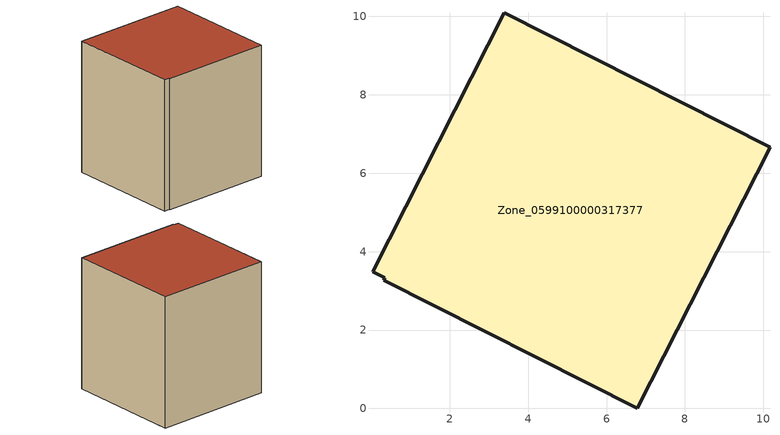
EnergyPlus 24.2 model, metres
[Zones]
Zone_0599100000317377
 floor ground (C_G): 6.78,0 0.32,3.27 0.34,3.33 0.03,3.49 3.39,10.1 10.17,6.66 z0
 wall outside (C_F): 6.78,0 10.17,6.66 3.39,10.1 0.03,3.49 0.34,3.33 0.32,3.27 6.78,0 z0:8.54
 roof outside (C_R): 0.32,3.27 6.78,0 10.17,6.66 3.39,10.1 0.03,3.49 0.34,3.33 z8.54
[BUILDING]
Pand.0599100000317377: North Axis=0; Terrain=City; Loads Convergence Tolerance Value=0.04; Temperature Convergence Tolerance Value=0.4; Solar Distribution=FullExterior; Maximum Number of Warmup Days=25; Minimum Number of Warmup Days=1
[Site:Location]
Rotterdam.The.Hague.AP_ZH_NLD Design_Conditions: Latitude=51.96; Longitude=4.45; Time Zone=1; Elevation=-4.5
[SITE:GROUNDTEMPERATURE:BUILDINGSURFACE]
18, 18, 18, 18, 18, 18, 18, 18, 18, 18, 18, 18
[MATERIAL] Thermal Absorptance=0.9; Solar Absorptance=0.7; Visible Absorptance=0.7
Name | Roughness | Thickness | Conductivity | Density | Specific Heat
G.TC.1975-1991 | MediumSmooth | 0.15 | 0.288461 | 540 | 1210
F.TC.1975-1991 | Rough | 0.3 | 0.230769 | 1920 | 840
R.TC.1975-1991 | MediumRough | 0.2 | 0.153846 | 1500 | 1000
[CONSTRUCTION]
C_G: G.TC.1975-1991
C_F: F.TC.1975-1991
C_R: R.TC.1975-1991
[ZONE]
Zone_0599100000317377: Type=1; Multiplier=1; Ceiling Height=Autocalculate; Volume=Autocalculate; Floor Area=autocalculate; Part of Total Floor Area=Yes
[ZONEINFILTRATION:DESIGNFLOWRATE]
Infil_Zone_0599100000317377: Zone or ZoneList or Space or SpaceList=Zone_0599100000317377; Schedule=AlwaysOn; Design Flow Rate Calculation Method=Flow/Area; Flow Rate per Floor Area=0.003; Constant Term Coefficient=1; Temperature Term Coefficient=0; Velocity Term Coefficient=0; Velocity Squared Term Coefficient=0
[HVACTEMPLATE:ZONE:IDEALLOADSAIRSYSTEM]
Zone_0599100000317377: Maximum Heating Supply Air Temperature=50; Minimum Cooling Supply Air Temperature=13; Maximum Heating Supply Air Humidity Ratio=0.0156; Minimum Cooling Supply Air Humidity Ratio=0.0077; Heating Limit=NoLimit; Cooling Limit=NoLimit; Dehumidification Control Type=ConstantSensibleHeatRatio; Cooling Sensible Heat Ratio=0.7; Dehumidification Setpoint=60; Humidification Control Type=None; Humidification Setpoint=30; Outdoor Air Method=None; Outdoor Air Flow Rate per Person=0.00944; Outdoor Air Flow Rate per Zone Floor Area=0; Outdoor Air Flow Rate per Zone=0; Demand Controlled Ventilation Type=None; Outdoor Air Economizer Type=NoEconomizer; Heat Recovery Type=None; Sensible Heat Recovery Effectiveness=0.7; Latent Heat Recovery Effectiveness=0.65
[ZONECONTROL:THERMOSTAT]
ThermostatControl_Zone_0599100000317377: Zone or ZoneList=Zone_0599100000317377; Control Type Schedule=DualSetpointControlType; Control 1=Thermostat_Zone_0599100000317377; Temperature Difference Between Cutout And Setpoint=0
[THERMOSTATSETPOINT:DUALSETPOINT]
Thermostat_Zone_0599100000317377: Heating Setpoint Temperature Schedule=HeatingSetpoint_Zone_0599100000317377; Cooling Setpoint Temperature Schedule=CoolingSetpoint_Zone_0599100000317377
[SCHEDULE:COMPACT]
HeatingSetpoint_Zone_0599100000317377: Through: 12/31, For: AllDays, Until: 24:00, 21
CoolingSetpoint_Zone_0599100000317377: Through: 12/31, For: AllDays, Until: 24:00, 24
DualSetpointControlType: Through: 12/31, For: AllDays, Until: 24:00, 4
AlwaysOn: Through: 12/31, For: AllDays, Until: 24:00, 1
